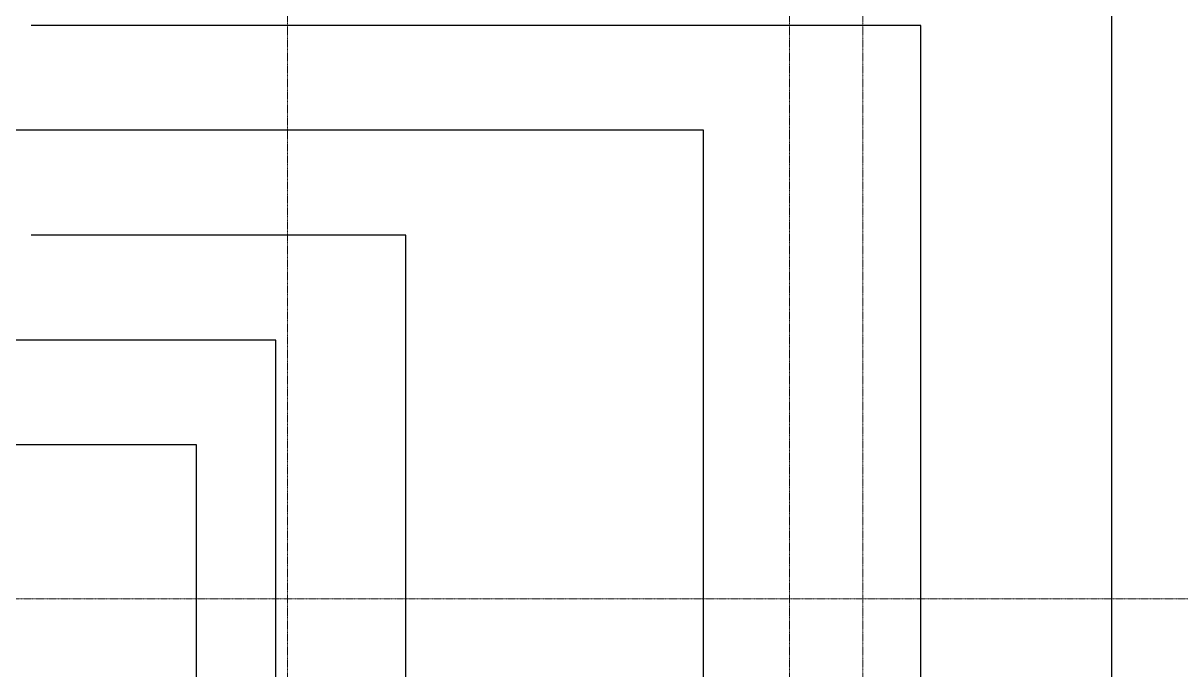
# Model space of a CAD drawing. Header units: millimetres. Extents: x -962357 to -591296, y -195428 to 59420.
# Drawn here: x -716479 to -690197, y 14639 to 29314 of the extents above; entities that cross this region are included whole.
import ezdxf

# ---------------------------------------------------------------- set-up
doc = ezdxf.new("R2010")
doc.units = ezdxf.units.MM
doc.linetypes.add('DPA_Grid _ Level 100', pattern=[10, 5.5, -1.6, 1.3, -1.6])
doc.layers.add('A-ROOM-IDEN', color=3, linetype='Continuous', lineweight=25)
doc.layers.add('S-GRID', color=251, linetype='Continuous', lineweight=9)

msp = doc.modelspace()

# ---------------------------------------------------------------- linework, layer by layer
at = {"layer": 'A-ROOM-IDEN'}
for p, q in [((-691763, 3426.2), (-691763, 31642.3)), ((-696097.1, 29262.3), (-716296.8, 29262.3)), ((-696097.1, 3996), (-696097.1, 29262.3)), ((-701037.5, 26882.3), (-717721.8, 26882.3)), ((-701037.5, 589.5), (-701037.5, 26882.3)), ((-707790.3, 24502.3), (-716296.8, 24502.3)), ((-707790.3, 4559.3), (-707790.3, 24502.3)), ((-710744, 22122.3), (-717256.8, 22122.3)), ((-710744, 6264.9), (-710744, 22122.3)), ((-712546.9, 19742.3), (-717721.8, 19742.3)), ((-712546.9, 2962.5), (-712546.9, 19742.3))]:
    msp.add_line(p, q, dxfattribs=at)
at = {"layer": 'S-GRID', "linetype": 'DPA_Grid _ Level 100'}
for p, q in [((-710480, -30741.3), (-710480, 54920.2)), ((-699080, -30741.3), (-699080, 54920.2)), ((-697415, -30741.3), (-697415, 53954.8)), ((-601518.7, 16253), (-954682, 16253))]:
    msp.add_line(p, q, dxfattribs=at)

doc.saveas('drawing.dxf')
